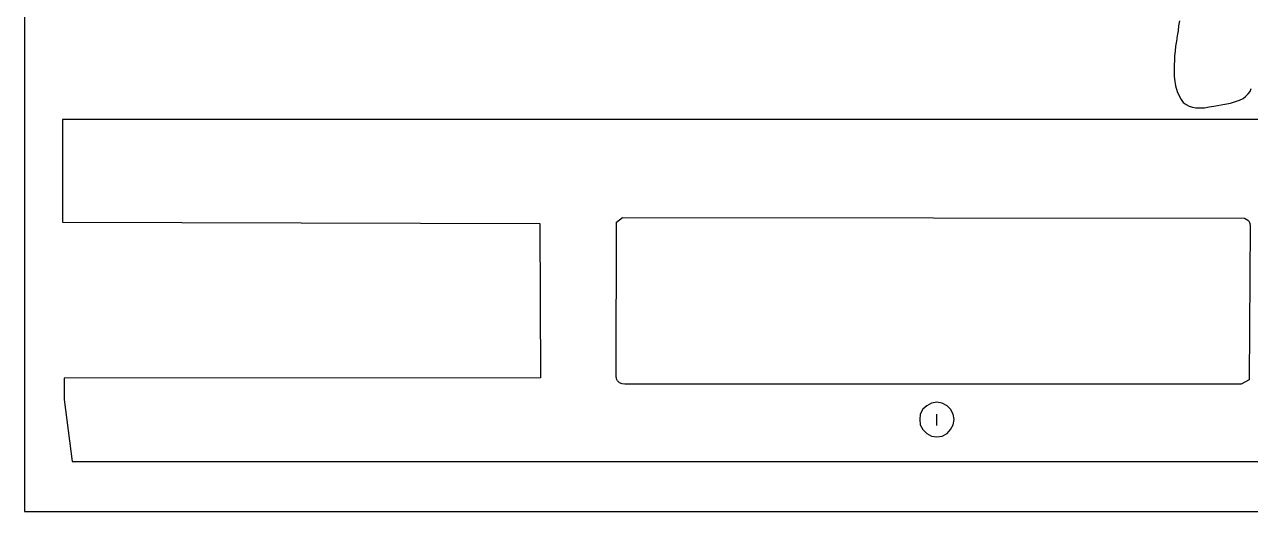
# Model space of a CAD drawing. Extents: x 11 to 591, y 39 to 419.
# Drawn here: x 11.2 to 71.6, y 39 to 62.9 of the extents above; entities that cross this region are included whole.
import ezdxf

# ---------------------------------------------------------------- set-up
doc = ezdxf.new("R2010")
doc.units = 0
doc.layers.get('0').update_dxf_attribs({"linetype": 'CONTINUOUS'})

msp = doc.modelspace()

# ---------------------------------------------------------------- linework, layer by layer
at = {"color": 5}
for p, q in [((11.215419, 418.930266), (11.215419, 38.955266)), ((11.215419, 38.955266), (591.140419, 38.955266))]:
    msp.add_line(p, q, dxfattribs=at)
at = {"color": 3}
for p, q in [((68.040419, 62.830266), (68.015419, 62.580266)), ((68.090419, 63.080266), (68.040419, 62.830266)), ((67.965419, 62.330266), (67.940419, 62.080266)), ((68.015419, 62.580266), (67.965419, 62.330266)), ((67.865419, 61.580266), (67.840419, 61.355266)), ((67.890419, 61.830266), (67.865419, 61.580266)), ((67.940419, 62.080266), (67.890419, 61.830266)), ((67.840419, 61.130266), (67.815419, 60.905266)), ((67.840419, 61.355266), (67.840419, 61.130266)), ((67.815419, 60.905266), (67.815419, 60.705266)), ((67.815419, 60.705266), (67.815419, 60.505266)), ((67.815419, 60.505266), (67.815419, 60.355266)), ((67.815419, 60.355266), (67.840419, 60.205266)), ((67.840419, 60.205266), (67.890419, 59.880266)), ((67.890419, 59.880266), (67.965419, 59.605266)), ((67.965419, 59.605266), (68.065419, 59.380266)), ((68.065419, 59.380266), (68.165419, 59.205266)), ((68.165419, 59.205266), (68.265419, 59.055266)), ((70.840419, 59.105266), (71.040419, 59.180266)), ((71.040419, 59.180266), (71.215419, 59.255266)), ((71.215419, 59.255266), (71.340419, 59.355266)), ((71.340419, 59.355266), (71.465419, 59.480266)), ((71.465419, 59.480266), (71.565419, 59.605266)), ((71.565419, 59.605266), (71.615419, 59.755266)), ((68.265419, 59.055266), (68.415419, 58.955266)), ((68.415419, 58.955266), (68.565419, 58.880266)), ((68.565419, 58.880266), (68.715419, 58.830266)), ((68.715419, 58.830266), (68.890419, 58.805266)), ((68.890419, 58.805266), (69.090419, 58.805266)), ((69.090419, 58.805266), (69.315419, 58.805266)), ((69.315419, 58.805266), (69.540419, 58.855266)), ((69.540419, 58.855266), (69.765419, 58.880266)), ((69.765419, 58.880266), (70.315419, 58.980266)), ((70.315419, 58.980266), (70.590419, 59.030266)), ((70.590419, 59.030266), (70.840419, 59.105266)), ((99.190419, 58.230266), (13.090419, 58.230266)), ((13.090419, 58.230266), (13.090419, 56.955266)), ((13.090419, 56.955266), (13.090419, 56.755266)), ((13.090419, 56.755266), (13.090419, 56.530266)), ((13.090419, 56.530266), (13.090419, 56.330266)), ((13.090419, 56.330266), (13.090419, 56.130266)), ((13.090419, 56.130266), (13.090419, 53.805266)), ((13.090419, 53.805266), (13.090419, 53.605266)), ((13.090419, 53.605266), (13.090419, 53.380266)), ((13.090419, 53.380266), (13.090419, 53.180266)), ((13.090419, 53.180266), (36.590419, 53.105266)), ((40.340419, 45.630266), (40.365419, 53.180266)), ((40.365419, 53.180266), (40.665419, 53.405266)), ((40.665419, 53.405266), (71.290419, 53.380266)), ((71.290419, 53.380266), (71.365419, 53.330266)), ((71.365419, 53.330266), (71.440419, 53.280266)), ((71.440419, 53.280266), (71.515419, 53.205266)), ((71.515419, 53.205266), (71.540419, 53.105266)), ((36.590419, 53.105266), (36.615419, 45.530266)), ((71.565419, 53.005266), (71.515419, 45.430266)), ((71.540419, 53.105266), (71.565419, 53.005266)), ((36.615419, 45.530266), (13.165419, 45.505266)), ((13.165419, 45.505266), (13.165419, 44.455266)), ((40.365419, 45.480266), (40.340419, 45.630266)), ((40.415419, 45.380266), (40.365419, 45.480266)), ((40.515419, 45.280266), (40.415419, 45.380266)), ((40.640419, 45.230266), (40.515419, 45.280266)), ((71.515419, 45.430266), (71.115419, 45.205266)), ((40.765419, 45.205266), (40.640419, 45.230266)), ((71.115419, 45.205266), (40.765419, 45.205266)), ((13.165419, 44.455266), (13.565419, 41.405266)), ((13.565419, 41.405266), (98.490419, 41.405266))]:
    msp.add_line(p, q, dxfattribs=at)
at = {"color": 1}
for p, q in [((55.640419, 44.155266), (55.440419, 43.980266)), ((55.640419, 44.155266), (55.440419, 43.980266)), ((55.640419, 44.155266), (55.440419, 43.980266)), ((55.640419, 44.155266), (55.440419, 43.980266)), ((55.640419, 44.155266), (55.440419, 43.980266)), ((55.640419, 44.155266), (55.440419, 43.980266)), ((55.640419, 44.155266), (55.440419, 43.980266)), ((55.640419, 44.155266), (55.440419, 43.980266)), ((55.640419, 44.155266), (55.440419, 43.980266)), ((55.640419, 44.155266), (55.440419, 43.980266)), ((55.640419, 44.155266), (55.440419, 43.980266)), ((55.640419, 44.155266), (55.440419, 43.980266)), ((55.640419, 44.155266), (55.440419, 43.980266)), ((55.640419, 44.155266), (55.440419, 43.980266)), ((55.640419, 44.155266), (55.440419, 43.980266)), ((55.640419, 44.155266), (55.440419, 43.980266)), ((55.640419, 44.155266), (55.440419, 43.980266)), ((55.640419, 44.155266), (55.440419, 43.980266)), ((55.640419, 44.155266), (55.440419, 43.980266)), ((55.640419, 44.155266), (55.440419, 43.980266)), ((55.640419, 44.155266), (55.440419, 43.980266)), ((55.865419, 44.280266), (55.640419, 44.155266)), ((55.865419, 44.280266), (55.640419, 44.155266)), ((55.865419, 44.280266), (55.640419, 44.155266)), ((55.865419, 44.280266), (55.640419, 44.155266)), ((55.865419, 44.280266), (55.640419, 44.155266)), ((55.865419, 44.280266), (55.640419, 44.155266)), ((55.865419, 44.280266), (55.640419, 44.155266)), ((55.865419, 44.280266), (55.640419, 44.155266)), ((55.865419, 44.280266), (55.640419, 44.155266)), ((55.865419, 44.280266), (55.640419, 44.155266)), ((55.865419, 44.280266), (55.640419, 44.155266)), ((55.865419, 44.280266), (55.640419, 44.155266)), ((55.865419, 44.280266), (55.640419, 44.155266)), ((55.865419, 44.280266), (55.640419, 44.155266)), ((55.865419, 44.280266), (55.640419, 44.155266)), ((55.865419, 44.280266), (55.640419, 44.155266)), ((55.865419, 44.280266), (55.640419, 44.155266)), ((55.865419, 44.280266), (55.640419, 44.155266)), ((55.865419, 44.280266), (55.640419, 44.155266)), ((55.865419, 44.280266), (55.640419, 44.155266)), ((55.865419, 44.280266), (55.640419, 44.155266)), ((56.140419, 44.330266), (55.865419, 44.280266)), ((56.140419, 44.330266), (55.865419, 44.280266)), ((56.140419, 44.330266), (55.865419, 44.280266)), ((56.140419, 44.330266), (55.865419, 44.280266)), ((56.140419, 44.330266), (55.865419, 44.280266)), ((56.140419, 44.330266), (55.865419, 44.280266)), ((56.140419, 44.330266), (55.865419, 44.280266)), ((56.140419, 44.330266), (55.865419, 44.280266)), ((56.140419, 44.330266), (55.865419, 44.280266)), ((56.140419, 44.330266), (55.865419, 44.280266)), ((56.140419, 44.330266), (55.865419, 44.280266)), ((56.140419, 44.330266), (55.865419, 44.280266)), ((56.140419, 44.330266), (55.865419, 44.280266)), ((56.140419, 44.330266), (55.865419, 44.280266)), ((56.140419, 44.330266), (55.865419, 44.280266)), ((56.140419, 44.330266), (55.865419, 44.280266)), ((56.140419, 44.330266), (55.865419, 44.280266)), ((56.140419, 44.330266), (55.865419, 44.280266)), ((56.140419, 44.330266), (55.865419, 44.280266)), ((56.140419, 44.330266), (55.865419, 44.280266)), ((56.140419, 44.330266), (55.865419, 44.280266)), ((56.390419, 44.280266), (56.140419, 44.330266)), ((56.390419, 44.280266), (56.140419, 44.330266)), ((56.390419, 44.280266), (56.140419, 44.330266)), ((56.390419, 44.280266), (56.140419, 44.330266)), ((56.390419, 44.280266), (56.140419, 44.330266)), ((56.390419, 44.280266), (56.140419, 44.330266)), ((56.390419, 44.280266), (56.140419, 44.330266)), ((56.390419, 44.280266), (56.140419, 44.330266)), ((56.390419, 44.280266), (56.140419, 44.330266)), ((56.390419, 44.280266), (56.140419, 44.330266)), ((56.390419, 44.280266), (56.140419, 44.330266)), ((56.390419, 44.280266), (56.140419, 44.330266)), ((56.390419, 44.280266), (56.140419, 44.330266)), ((56.390419, 44.280266), (56.140419, 44.330266)), ((56.390419, 44.280266), (56.140419, 44.330266)), ((56.390419, 44.280266), (56.140419, 44.330266)), ((56.390419, 44.280266), (56.140419, 44.330266)), ((56.390419, 44.280266), (56.140419, 44.330266)), ((56.390419, 44.280266), (56.140419, 44.330266)), ((56.390419, 44.280266), (56.140419, 44.330266)), ((56.390419, 44.280266), (56.140419, 44.330266)), ((56.640419, 44.155266), (56.390419, 44.280266)), ((56.640419, 44.155266), (56.390419, 44.280266)), ((56.640419, 44.155266), (56.390419, 44.280266)), ((56.640419, 44.155266), (56.390419, 44.280266)), ((56.640419, 44.155266), (56.390419, 44.280266)), ((56.640419, 44.155266), (56.390419, 44.280266)), ((56.640419, 44.155266), (56.390419, 44.280266)), ((56.640419, 44.155266), (56.390419, 44.280266)), ((56.640419, 44.155266), (56.390419, 44.280266)), ((56.640419, 44.155266), (56.390419, 44.280266)), ((56.640419, 44.155266), (56.390419, 44.280266)), ((56.640419, 44.155266), (56.390419, 44.280266)), ((56.640419, 44.155266), (56.390419, 44.280266)), ((56.640419, 44.155266), (56.390419, 44.280266)), ((56.640419, 44.155266), (56.390419, 44.280266)), ((56.640419, 44.155266), (56.390419, 44.280266)), ((56.640419, 44.155266), (56.390419, 44.280266)), ((56.640419, 44.155266), (56.390419, 44.280266)), ((56.640419, 44.155266), (56.390419, 44.280266)), ((56.640419, 44.155266), (56.390419, 44.280266)), ((56.640419, 44.155266), (56.390419, 44.280266)), ((56.815419, 43.980266), (56.640419, 44.155266)), ((56.815419, 43.980266), (56.640419, 44.155266)), ((56.815419, 43.980266), (56.640419, 44.155266)), ((56.815419, 43.980266), (56.640419, 44.155266)), ((56.815419, 43.980266), (56.640419, 44.155266)), ((56.815419, 43.980266), (56.640419, 44.155266)), ((56.815419, 43.980266), (56.640419, 44.155266)), ((56.815419, 43.980266), (56.640419, 44.155266)), ((56.815419, 43.980266), (56.640419, 44.155266)), ((56.815419, 43.980266), (56.640419, 44.155266)), ((56.815419, 43.980266), (56.640419, 44.155266)), ((56.815419, 43.980266), (56.640419, 44.155266)), ((56.815419, 43.980266), (56.640419, 44.155266)), ((56.815419, 43.980266), (56.640419, 44.155266)), ((56.815419, 43.980266), (56.640419, 44.155266)), ((56.815419, 43.980266), (56.640419, 44.155266)), ((56.815419, 43.980266), (56.640419, 44.155266)), ((56.815419, 43.980266), (56.640419, 44.155266)), ((56.815419, 43.980266), (56.640419, 44.155266)), ((56.815419, 43.980266), (56.640419, 44.155266)), ((56.815419, 43.980266), (56.640419, 44.155266)), ((55.315419, 43.730266), (55.290419, 43.480266)), ((55.315419, 43.730266), (55.290419, 43.480266)), ((55.315419, 43.730266), (55.290419, 43.480266)), ((55.315419, 43.730266), (55.290419, 43.480266)), ((55.315419, 43.730266), (55.290419, 43.480266)), ((55.315419, 43.730266), (55.290419, 43.480266)), ((55.315419, 43.730266), (55.290419, 43.480266)), ((55.315419, 43.730266), (55.290419, 43.480266)), ((55.315419, 43.730266), (55.290419, 43.480266)), ((55.315419, 43.730266), (55.290419, 43.480266)), ((55.315419, 43.730266), (55.290419, 43.480266)), ((55.315419, 43.730266), (55.290419, 43.480266)), ((55.315419, 43.730266), (55.290419, 43.480266)), ((55.315419, 43.730266), (55.290419, 43.480266)), ((55.315419, 43.730266), (55.290419, 43.480266)), ((55.315419, 43.730266), (55.290419, 43.480266)), ((55.315419, 43.730266), (55.290419, 43.480266)), ((55.315419, 43.730266), (55.290419, 43.480266)), ((55.315419, 43.730266), (55.290419, 43.480266)), ((55.315419, 43.730266), (55.290419, 43.480266)), ((55.315419, 43.730266), (55.290419, 43.480266)), ((55.290419, 43.480266), (55.315419, 43.205266)), ((55.290419, 43.480266), (55.315419, 43.205266)), ((55.290419, 43.480266), (55.315419, 43.205266)), ((55.290419, 43.480266), (55.315419, 43.205266)), ((55.290419, 43.480266), (55.315419, 43.205266)), ((55.290419, 43.480266), (55.315419, 43.205266)), ((55.290419, 43.480266), (55.315419, 43.205266)), ((55.290419, 43.480266), (55.315419, 43.205266)), ((55.290419, 43.480266), (55.315419, 43.205266)), ((55.290419, 43.480266), (55.315419, 43.205266)), ((55.290419, 43.480266), (55.315419, 43.205266)), ((55.290419, 43.480266), (55.315419, 43.205266)), ((55.290419, 43.480266), (55.315419, 43.205266)), ((55.290419, 43.480266), (55.315419, 43.205266)), ((55.290419, 43.480266), (55.315419, 43.205266)), ((55.290419, 43.480266), (55.315419, 43.205266)), ((55.290419, 43.480266), (55.315419, 43.205266)), ((55.290419, 43.480266), (55.315419, 43.205266)), ((55.290419, 43.480266), (55.315419, 43.205266)), ((55.290419, 43.480266), (55.315419, 43.205266)), ((55.290419, 43.480266), (55.315419, 43.205266)), ((55.440419, 43.980266), (55.315419, 43.730266)), ((55.440419, 43.980266), (55.315419, 43.730266)), ((55.440419, 43.980266), (55.315419, 43.730266)), ((55.440419, 43.980266), (55.315419, 43.730266)), ((55.440419, 43.980266), (55.315419, 43.730266)), ((55.440419, 43.980266), (55.315419, 43.730266)), ((55.440419, 43.980266), (55.315419, 43.730266)), ((55.440419, 43.980266), (55.315419, 43.730266)), ((55.440419, 43.980266), (55.315419, 43.730266)), ((55.440419, 43.980266), (55.315419, 43.730266)), ((55.440419, 43.980266), (55.315419, 43.730266)), ((55.440419, 43.980266), (55.315419, 43.730266)), ((55.440419, 43.980266), (55.315419, 43.730266)), ((55.440419, 43.980266), (55.315419, 43.730266)), ((55.440419, 43.980266), (55.315419, 43.730266)), ((55.440419, 43.980266), (55.315419, 43.730266)), ((55.440419, 43.980266), (55.315419, 43.730266)), ((55.440419, 43.980266), (55.315419, 43.730266)), ((55.440419, 43.980266), (55.315419, 43.730266)), ((55.440419, 43.980266), (55.315419, 43.730266)), ((55.440419, 43.980266), (55.315419, 43.730266)), ((56.140419, 43.180266), (56.140419, 43.730266)), ((56.940419, 43.730266), (56.815419, 43.980266)), ((56.940419, 43.730266), (56.815419, 43.980266)), ((56.940419, 43.730266), (56.815419, 43.980266)), ((56.940419, 43.730266), (56.815419, 43.980266)), ((56.940419, 43.730266), (56.815419, 43.980266)), ((56.940419, 43.730266), (56.815419, 43.980266)), ((56.940419, 43.730266), (56.815419, 43.980266)), ((56.940419, 43.730266), (56.815419, 43.980266)), ((56.940419, 43.730266), (56.815419, 43.980266)), ((56.940419, 43.730266), (56.815419, 43.980266)), ((56.940419, 43.730266), (56.815419, 43.980266)), ((56.940419, 43.730266), (56.815419, 43.980266)), ((56.940419, 43.730266), (56.815419, 43.980266)), ((56.940419, 43.730266), (56.815419, 43.980266)), ((56.940419, 43.730266), (56.815419, 43.980266)), ((56.940419, 43.730266), (56.815419, 43.980266)), ((56.940419, 43.730266), (56.815419, 43.980266)), ((56.940419, 43.730266), (56.815419, 43.980266)), ((56.940419, 43.730266), (56.815419, 43.980266)), ((56.940419, 43.730266), (56.815419, 43.980266)), ((56.940419, 43.730266), (56.815419, 43.980266)), ((56.990419, 43.480266), (56.940419, 43.730266)), ((56.990419, 43.480266), (56.940419, 43.730266)), ((56.990419, 43.480266), (56.940419, 43.730266)), ((56.990419, 43.480266), (56.940419, 43.730266)), ((56.990419, 43.480266), (56.940419, 43.730266)), ((56.990419, 43.480266), (56.940419, 43.730266)), ((56.990419, 43.480266), (56.940419, 43.730266)), ((56.990419, 43.480266), (56.940419, 43.730266)), ((56.990419, 43.480266), (56.940419, 43.730266)), ((56.990419, 43.480266), (56.940419, 43.730266)), ((56.990419, 43.480266), (56.940419, 43.730266)), ((56.990419, 43.480266), (56.940419, 43.730266)), ((56.990419, 43.480266), (56.940419, 43.730266)), ((56.990419, 43.480266), (56.940419, 43.730266)), ((56.990419, 43.480266), (56.940419, 43.730266)), ((56.990419, 43.480266), (56.940419, 43.730266)), ((56.990419, 43.480266), (56.940419, 43.730266)), ((56.990419, 43.480266), (56.940419, 43.730266)), ((56.990419, 43.480266), (56.940419, 43.730266)), ((56.990419, 43.480266), (56.940419, 43.730266)), ((56.990419, 43.480266), (56.940419, 43.730266)), ((56.940419, 43.205266), (56.990419, 43.480266)), ((56.940419, 43.205266), (56.990419, 43.480266)), ((56.940419, 43.205266), (56.990419, 43.480266)), ((56.940419, 43.205266), (56.990419, 43.480266)), ((56.940419, 43.205266), (56.990419, 43.480266)), ((56.940419, 43.205266), (56.990419, 43.480266)), ((56.940419, 43.205266), (56.990419, 43.480266)), ((56.940419, 43.205266), (56.990419, 43.480266)), ((56.940419, 43.205266), (56.990419, 43.480266)), ((56.940419, 43.205266), (56.990419, 43.480266)), ((56.940419, 43.205266), (56.990419, 43.480266)), ((56.940419, 43.205266), (56.990419, 43.480266)), ((56.940419, 43.205266), (56.990419, 43.480266)), ((56.940419, 43.205266), (56.990419, 43.480266)), ((56.940419, 43.205266), (56.990419, 43.480266)), ((56.940419, 43.205266), (56.990419, 43.480266)), ((56.940419, 43.205266), (56.990419, 43.480266)), ((56.940419, 43.205266), (56.990419, 43.480266)), ((56.940419, 43.205266), (56.990419, 43.480266)), ((56.940419, 43.205266), (56.990419, 43.480266)), ((56.940419, 43.205266), (56.990419, 43.480266)), ((55.315419, 43.205266), (55.440419, 42.980266)), ((55.315419, 43.205266), (55.440419, 42.980266)), ((55.315419, 43.205266), (55.440419, 42.980266)), ((55.315419, 43.205266), (55.440419, 42.980266)), ((55.315419, 43.205266), (55.440419, 42.980266)), ((55.315419, 43.205266), (55.440419, 42.980266)), ((55.315419, 43.205266), (55.440419, 42.980266)), ((55.315419, 43.205266), (55.440419, 42.980266)), ((55.315419, 43.205266), (55.440419, 42.980266)), ((55.315419, 43.205266), (55.440419, 42.980266)), ((55.315419, 43.205266), (55.440419, 42.980266)), ((55.315419, 43.205266), (55.440419, 42.980266)), ((55.315419, 43.205266), (55.440419, 42.980266)), ((55.315419, 43.205266), (55.440419, 42.980266)), ((55.315419, 43.205266), (55.440419, 42.980266)), ((55.315419, 43.205266), (55.440419, 42.980266)), ((55.315419, 43.205266), (55.440419, 42.980266)), ((55.315419, 43.205266), (55.440419, 42.980266)), ((55.315419, 43.205266), (55.440419, 42.980266)), ((55.315419, 43.205266), (55.440419, 42.980266)), ((55.315419, 43.205266), (55.440419, 42.980266)), ((55.440419, 42.980266), (55.640419, 42.780266)), ((55.440419, 42.980266), (55.640419, 42.780266)), ((55.440419, 42.980266), (55.640419, 42.780266)), ((55.440419, 42.980266), (55.640419, 42.780266)), ((55.440419, 42.980266), (55.640419, 42.780266)), ((55.440419, 42.980266), (55.640419, 42.780266)), ((55.440419, 42.980266), (55.640419, 42.780266)), ((55.440419, 42.980266), (55.640419, 42.780266)), ((55.440419, 42.980266), (55.640419, 42.780266)), ((55.440419, 42.980266), (55.640419, 42.780266)), ((55.440419, 42.980266), (55.640419, 42.780266)), ((55.440419, 42.980266), (55.640419, 42.780266)), ((55.440419, 42.980266), (55.640419, 42.780266)), ((55.440419, 42.980266), (55.640419, 42.780266)), ((55.440419, 42.980266), (55.640419, 42.780266)), ((55.440419, 42.980266), (55.640419, 42.780266)), ((55.440419, 42.980266), (55.640419, 42.780266)), ((55.440419, 42.980266), (55.640419, 42.780266)), ((55.440419, 42.980266), (55.640419, 42.780266)), ((55.440419, 42.980266), (55.640419, 42.780266)), ((55.440419, 42.980266), (55.640419, 42.780266)), ((56.640419, 42.780266), (56.815419, 42.980266)), ((56.640419, 42.780266), (56.815419, 42.980266)), ((56.640419, 42.780266), (56.815419, 42.980266)), ((56.640419, 42.780266), (56.815419, 42.980266)), ((56.640419, 42.780266), (56.815419, 42.980266)), ((56.640419, 42.780266), (56.815419, 42.980266)), ((56.640419, 42.780266), (56.815419, 42.980266)), ((56.640419, 42.780266), (56.815419, 42.980266)), ((56.640419, 42.780266), (56.815419, 42.980266)), ((56.640419, 42.780266), (56.815419, 42.980266)), ((56.640419, 42.780266), (56.815419, 42.980266)), ((56.640419, 42.780266), (56.815419, 42.980266)), ((56.640419, 42.780266), (56.815419, 42.980266)), ((56.640419, 42.780266), (56.815419, 42.980266)), ((56.640419, 42.780266), (56.815419, 42.980266)), ((56.640419, 42.780266), (56.815419, 42.980266)), ((56.640419, 42.780266), (56.815419, 42.980266)), ((56.640419, 42.780266), (56.815419, 42.980266)), ((56.640419, 42.780266), (56.815419, 42.980266)), ((56.640419, 42.780266), (56.815419, 42.980266)), ((56.640419, 42.780266), (56.815419, 42.980266)), ((56.815419, 42.980266), (56.940419, 43.205266)), ((56.815419, 42.980266), (56.940419, 43.205266)), ((56.815419, 42.980266), (56.940419, 43.205266)), ((56.815419, 42.980266), (56.940419, 43.205266)), ((56.815419, 42.980266), (56.940419, 43.205266)), ((56.815419, 42.980266), (56.940419, 43.205266)), ((56.815419, 42.980266), (56.940419, 43.205266)), ((56.815419, 42.980266), (56.940419, 43.205266)), ((56.815419, 42.980266), (56.940419, 43.205266)), ((56.815419, 42.980266), (56.940419, 43.205266)), ((56.815419, 42.980266), (56.940419, 43.205266)), ((56.815419, 42.980266), (56.940419, 43.205266)), ((56.815419, 42.980266), (56.940419, 43.205266)), ((56.815419, 42.980266), (56.940419, 43.205266)), ((56.815419, 42.980266), (56.940419, 43.205266)), ((56.815419, 42.980266), (56.940419, 43.205266)), ((56.815419, 42.980266), (56.940419, 43.205266)), ((56.815419, 42.980266), (56.940419, 43.205266)), ((56.815419, 42.980266), (56.940419, 43.205266)), ((56.815419, 42.980266), (56.940419, 43.205266)), ((56.815419, 42.980266), (56.940419, 43.205266)), ((55.640419, 42.780266), (55.865419, 42.655266)), ((55.640419, 42.780266), (55.865419, 42.655266)), ((55.640419, 42.780266), (55.865419, 42.655266)), ((55.640419, 42.780266), (55.865419, 42.655266)), ((55.640419, 42.780266), (55.865419, 42.655266)), ((55.640419, 42.780266), (55.865419, 42.655266)), ((55.640419, 42.780266), (55.865419, 42.655266)), ((55.640419, 42.780266), (55.865419, 42.655266)), ((55.640419, 42.780266), (55.865419, 42.655266)), ((55.640419, 42.780266), (55.865419, 42.655266)), ((55.640419, 42.780266), (55.865419, 42.655266)), ((55.640419, 42.780266), (55.865419, 42.655266)), ((55.640419, 42.780266), (55.865419, 42.655266)), ((55.640419, 42.780266), (55.865419, 42.655266)), ((55.640419, 42.780266), (55.865419, 42.655266)), ((55.640419, 42.780266), (55.865419, 42.655266)), ((55.640419, 42.780266), (55.865419, 42.655266)), ((55.640419, 42.780266), (55.865419, 42.655266)), ((55.640419, 42.780266), (55.865419, 42.655266)), ((55.640419, 42.780266), (55.865419, 42.655266)), ((55.640419, 42.780266), (55.865419, 42.655266)), ((55.865419, 42.655266), (56.140419, 42.630266)), ((55.865419, 42.655266), (56.140419, 42.630266)), ((55.865419, 42.655266), (56.140419, 42.630266)), ((55.865419, 42.655266), (56.140419, 42.630266)), ((55.865419, 42.655266), (56.140419, 42.630266)), ((55.865419, 42.655266), (56.140419, 42.630266)), ((55.865419, 42.655266), (56.140419, 42.630266)), ((55.865419, 42.655266), (56.140419, 42.630266)), ((55.865419, 42.655266), (56.140419, 42.630266)), ((55.865419, 42.655266), (56.140419, 42.630266)), ((55.865419, 42.655266), (56.140419, 42.630266)), ((55.865419, 42.655266), (56.140419, 42.630266)), ((55.865419, 42.655266), (56.140419, 42.630266)), ((55.865419, 42.655266), (56.140419, 42.630266)), ((55.865419, 42.655266), (56.140419, 42.630266)), ((55.865419, 42.655266), (56.140419, 42.630266)), ((55.865419, 42.655266), (56.140419, 42.630266)), ((55.865419, 42.655266), (56.140419, 42.630266)), ((55.865419, 42.655266), (56.140419, 42.630266)), ((55.865419, 42.655266), (56.140419, 42.630266)), ((55.865419, 42.655266), (56.140419, 42.630266)), ((56.140419, 42.630266), (56.390419, 42.655266)), ((56.140419, 42.630266), (56.390419, 42.655266)), ((56.140419, 42.630266), (56.390419, 42.655266)), ((56.140419, 42.630266), (56.390419, 42.655266)), ((56.140419, 42.630266), (56.390419, 42.655266)), ((56.140419, 42.630266), (56.390419, 42.655266)), ((56.140419, 42.630266), (56.390419, 42.655266)), ((56.140419, 42.630266), (56.390419, 42.655266)), ((56.140419, 42.630266), (56.390419, 42.655266)), ((56.140419, 42.630266), (56.390419, 42.655266)), ((56.140419, 42.630266), (56.390419, 42.655266)), ((56.140419, 42.630266), (56.390419, 42.655266)), ((56.140419, 42.630266), (56.390419, 42.655266)), ((56.140419, 42.630266), (56.390419, 42.655266)), ((56.140419, 42.630266), (56.390419, 42.655266)), ((56.140419, 42.630266), (56.390419, 42.655266)), ((56.140419, 42.630266), (56.390419, 42.655266)), ((56.140419, 42.630266), (56.390419, 42.655266)), ((56.140419, 42.630266), (56.390419, 42.655266)), ((56.140419, 42.630266), (56.390419, 42.655266)), ((56.140419, 42.630266), (56.390419, 42.655266)), ((56.390419, 42.655266), (56.640419, 42.780266)), ((56.390419, 42.655266), (56.640419, 42.780266)), ((56.390419, 42.655266), (56.640419, 42.780266)), ((56.390419, 42.655266), (56.640419, 42.780266)), ((56.390419, 42.655266), (56.640419, 42.780266)), ((56.390419, 42.655266), (56.640419, 42.780266)), ((56.390419, 42.655266), (56.640419, 42.780266)), ((56.390419, 42.655266), (56.640419, 42.780266)), ((56.390419, 42.655266), (56.640419, 42.780266)), ((56.390419, 42.655266), (56.640419, 42.780266)), ((56.390419, 42.655266), (56.640419, 42.780266)), ((56.390419, 42.655266), (56.640419, 42.780266)), ((56.390419, 42.655266), (56.640419, 42.780266)), ((56.390419, 42.655266), (56.640419, 42.780266)), ((56.390419, 42.655266), (56.640419, 42.780266)), ((56.390419, 42.655266), (56.640419, 42.780266)), ((56.390419, 42.655266), (56.640419, 42.780266)), ((56.390419, 42.655266), (56.640419, 42.780266)), ((56.390419, 42.655266), (56.640419, 42.780266)), ((56.390419, 42.655266), (56.640419, 42.780266)), ((56.390419, 42.655266), (56.640419, 42.780266))]:
    msp.add_line(p, q, dxfattribs=at)

doc.saveas('drawing.dxf')
